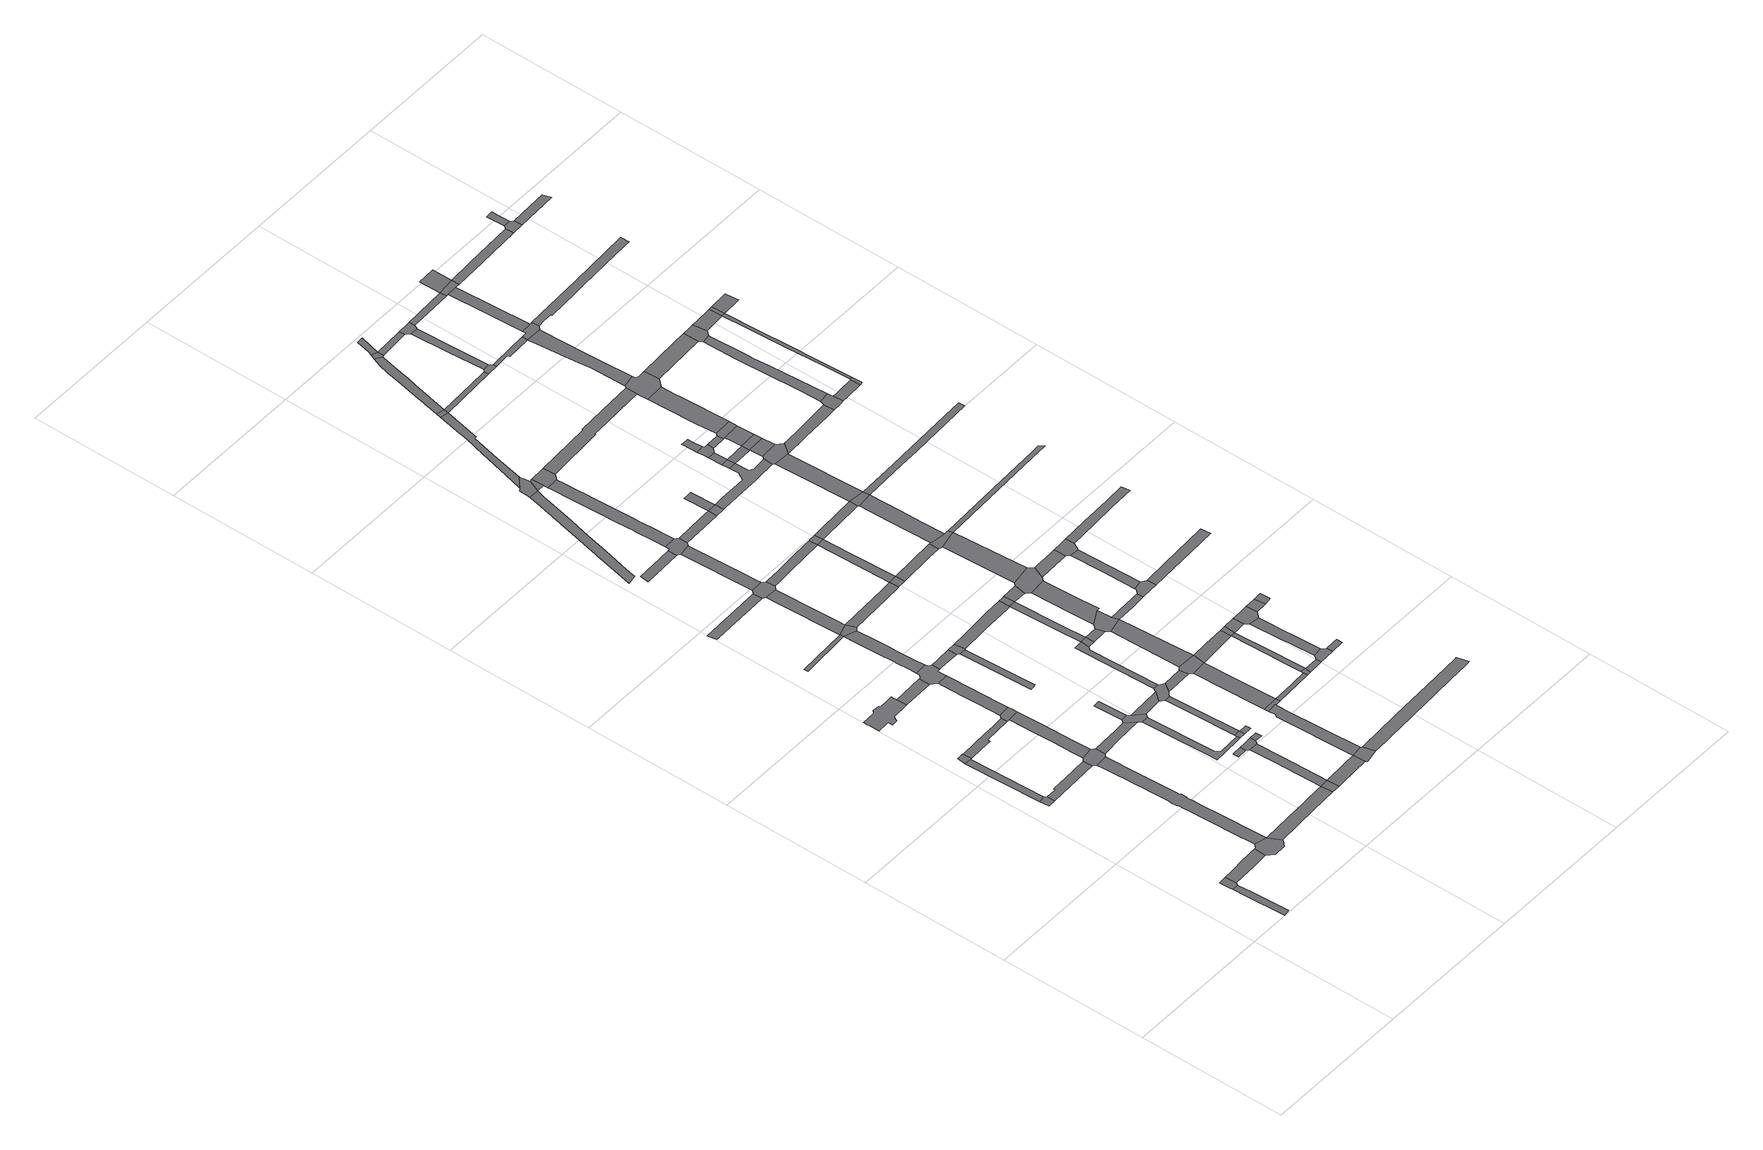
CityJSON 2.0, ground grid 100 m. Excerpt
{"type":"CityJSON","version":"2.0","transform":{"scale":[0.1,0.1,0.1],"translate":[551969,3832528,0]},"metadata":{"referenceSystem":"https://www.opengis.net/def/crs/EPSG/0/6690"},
"CityObjects":{
"road1":{"type":"Road","attributes":{"RoadStructureAttribute.sectionType":"1"},"geometry":[{"type":"MultiSurface","lod":"1","boundaries":[[[0,1,2,3,4,5,6,7]]]}]},
"road2":{"type":"Road","geometry":[{"type":"MultiSurface","lod":"1","boundaries":[[[8,9,10,7,6,11]]]}]},
"road3":{"type":"Road","attributes":{"RoadStructureAttribute.sectionType":"1"},"geometry":[{"type":"MultiSurface","lod":"1","boundaries":[[[12,13,14,15,16,17,18,8,11,19,20,21]]]}]},
"road4":{"type":"Road","geometry":[{"type":"MultiSurface","lod":"1","boundaries":[[[22,23,24,25,26]]]}]},
"road5":{"type":"Road","attributes":{"RoadStructureAttribute.sectionType":"1"},"geometry":[{"type":"MultiSurface","lod":"1","boundaries":[[[27,23,22,28]]]}]},
"road6":{"type":"Road","geometry":[{"type":"MultiSurface","lod":"1","boundaries":[[[29,27,28,30,31,32,33]]]}]},
"road7":{"type":"Road","geometry":[{"type":"MultiSurface","lod":"1","boundaries":[[[34,35,36,12,21,37,38,39,40,41,42,43]]]}]},
"road8":{"type":"Road","attributes":{"RoadStructureAttribute.sectionType":"1"},"geometry":[{"type":"MultiSurface","lod":"1","boundaries":[[[44,45,46,47,48,26,25,49]]]}]},
"road9":{"type":"Road","attributes":{"RoadStructureAttribute.sectionType":"1"},"geometry":[{"type":"MultiSurface","lod":"1","boundaries":[[[50,51,52,53,54,55,56,57,58,59,60,61,62,63,64,65,66,67,68,69,70,71,72,73,74,75,76,77,78,79,80,81,82,83,84,85,86,87,88,89,90,91,92,93,34,43]]]}]},
"road10":{"type":"Road","geometry":[{"type":"MultiSurface","lod":"1","boundaries":[[[94,95,96,97,98,99,100,101,102,103,104,105,106,107,108,109,110,111,112,113,114,115,116,117,118,119]]]}]},
"road11":{"type":"Road","attributes":{"RoadStructureAttribute.sectionType":"1"},"geometry":[{"type":"MultiSurface","lod":"1","boundaries":[[[120,121,122,123,31,30,124,125,126,127]]]}]},
"road12":{"type":"Road","geometry":[{"type":"MultiSurface","lod":"1","boundaries":[[[128,129,130,131,44,49,132,71,70,133,134,135]]]}]},
"road13":{"type":"Road","attributes":{"RoadStructureAttribute.sectionType":"1"},"geometry":[{"type":"MultiSurface","lod":"1","boundaries":[[[136,137,138,139,43,42,140,141]]]}]},
"road14":{"type":"Road","attributes":{"RoadStructureAttribute.sectionType":"1"},"geometry":[{"type":"MultiSurface","lod":"1","boundaries":[[[142,143,144,145,146,147,148,149,150,131,130]]]}]},
"road15":{"type":"Road","attributes":{"RoadStructureAttribute.sectionType":"1"},"geometry":[{"type":"MultiSurface","lod":"1","boundaries":[[[151,110,109,152,153,154]]]}]},
"road16":{"type":"Road","geometry":[{"type":"MultiSurface","lod":"1","boundaries":[[[155,156,157,158,120,127,146,145]]]}]},
"road17":{"type":"Road","attributes":{"RoadStructureAttribute.sectionType":"1"},"geometry":[{"type":"MultiSurface","lod":"1","boundaries":[[[159,160,161,162,163,164,165,166,167,168,169,157,156]]]}]},
"road18":{"type":"Road","attributes":{"RoadStructureAttribute.sectionType":"1"},"geometry":[{"type":"MultiSurface","lod":"1","boundaries":[[[170,171,172,173]]]}]},
"road19":{"type":"Road","attributes":{"RoadStructureAttribute.sectionType":"1"},"geometry":[{"type":"MultiSurface","lod":"1","boundaries":[[[174,175,135,134,176,177,178]]]}]},
"road20":{"type":"Road","geometry":[{"type":"MultiSurface","lod":"1","boundaries":[[[179,180,181,182,183,184,185,186,187,188,189,151,154,190,164,163,191,192,193,194,195,196]]]}]},
"road21":{"type":"Road","geometry":[{"type":"MultiSurface","lod":"1","boundaries":[[[197,136,141,198]]]}]},
"road22":{"type":"Road","attributes":{"RoadStructureAttribute.sectionType":"1"},"geometry":[{"type":"MultiSurface","lod":"1","boundaries":[[[199,200,201,202,203,204,205,206,207]]]}]},
"road23":{"type":"Road","attributes":{"RoadStructureAttribute.sectionType":"1"},"geometry":[{"type":"MultiSurface","lod":"1","boundaries":[[[208,209,210,211,212]]]}]},
"road24":{"type":"Road","attributes":{"RoadStructureAttribute.sectionType":"1"},"geometry":[{"type":"MultiSurface","lod":"1","boundaries":[[[173,213,214,215,216,217,218,219,185,184,220,221,222,223,224,225,226,227]]]}]},
"road25":{"type":"Road","attributes":{"RoadStructureAttribute.sectionType":"1"},"geometry":[{"type":"MultiSurface","lod":"1","boundaries":[[[228,229,230,231,136,197]]]}]},
"road26":{"type":"Road","geometry":[{"type":"MultiSurface","lod":"1","boundaries":[[[232,233,174,178,234,235,236,237]]]}]},
"road27":{"type":"Road","geometry":[{"type":"MultiSurface","lod":"1","boundaries":[[[238,239,233,232]]]}]},
"road28":{"type":"Road","attributes":{"RoadStructureAttribute.sectionType":"1"},"geometry":[{"type":"MultiSurface","lod":"1","boundaries":[[[240,241,242,235,234,243,244,245,246,247,248,249]]]}]},
"road29":{"type":"Road","attributes":{"RoadStructureAttribute.sectionType":"1"},"geometry":[{"type":"MultiSurface","lod":"1","boundaries":[[[250,251,196,195,252,253,254,255]]]}]},
"road30":{"type":"Road","attributes":{"RoadStructureAttribute.sectionType":"1"},"geometry":[{"type":"MultiSurface","lod":"1","boundaries":[[[256,257,208,212,230,229,258]]]}]},
"road31":{"type":"Road","geometry":[{"type":"MultiSurface","lod":"1","boundaries":[[[259,170,173,227,260,261]]]}]},
"road32":{"type":"Road","attributes":{"RoadStructureAttribute.sectionType":"1"},"geometry":[{"type":"MultiSurface","lod":"1","boundaries":[[[262,263,264,265,197,198,266,267]]]}]},
"road33":{"type":"Road","attributes":{"RoadStructureAttribute.sectionType":"1"},"geometry":[{"type":"MultiSurface","lod":"1","boundaries":[[[268,269,270,271,272]]]}]},
"road34":{"type":"Road","attributes":{"RoadStructureAttribute.sectionType":"1"},"geometry":[{"type":"MultiSurface","lod":"1","boundaries":[[[273,274,275,276,277,278,170,259,279,280,281,282,283,284]]]}]},
"road35":{"type":"Road","attributes":{"RoadStructureAttribute.sectionType":"1"},"geometry":[{"type":"MultiSurface","lod":"1","boundaries":[[[285,286,287,249,248,288,289]]]}]},
"road36":{"type":"Road","geometry":[{"type":"MultiSurface","lod":"1","boundaries":[[[290,291,292,256,258]]]}]},
"road37":{"type":"Road","attributes":{"RoadStructureAttribute.sectionType":"1"},"geometry":[{"type":"MultiSurface","lod":"1","boundaries":[[[293,294,295,237,236,296]]]}]},
"road38":{"type":"Road","attributes":{"RoadStructureAttribute.sectionType":"1"},"geometry":[{"type":"MultiSurface","lod":"1","boundaries":[[[297,298,299,300,301,302]]]}]},
"road39":{"type":"Road","geometry":[{"type":"MultiSurface","lod":"1","boundaries":[[[303,304,305,250,255,268,272,306]]]}]},
"road40":{"type":"Road","geometry":[{"type":"MultiSurface","lod":"1","boundaries":[[[307,308,309,289,288]]]}]},
"road41":{"type":"Road","attributes":{"RoadStructureAttribute.sectionType":"1"},"geometry":[{"type":"MultiSurface","lod":"1","boundaries":[[[310,311,312,313,314,286,285]]]}]},
"road42":{"type":"Road","geometry":[{"type":"MultiSurface","lod":"1","boundaries":[[[315,316,199,207,273,284,317,318]]]}]},
"road43":{"type":"Road","attributes":{"RoadStructureAttribute.sectionType":"1"},"geometry":[{"type":"MultiSurface","lod":"1","boundaries":[[[319,320,321,322,323,324,325,326,327,328,329,330,331,332,333,334]]]}]},
"road44":{"type":"Road","geometry":[{"type":"MultiSurface","lod":"1","boundaries":[[[335,336,262,267,337,338,339]]]}]},
"road45":{"type":"Road","attributes":{"RoadStructureAttribute.sectionType":"1"},"geometry":[{"type":"MultiSurface","lod":"1","boundaries":[[[340,341,342,343,344,345,346,316,315]]]}]},
"road46":{"type":"Road","geometry":[{"type":"MultiSurface","lod":"1","boundaries":[[[347,348,349,293,296,350,312,311,351,352,353,354,355,356,357]]]}]},
"road47":{"type":"Road","attributes":{"RoadStructureAttribute.sectionType":"1"},"geometry":[{"type":"MultiSurface","lod":"1","boundaries":[[[358,359,360,259,261,361,362]]]}]},
"road48":{"type":"Road","attributes":{"RoadStructureAttribute.sectionType":"1"},"geometry":[{"type":"MultiSurface","lod":"1","boundaries":[[[363,364,365,366,367,368,369,370,371,372,262,336]]]}]},
"road49":{"type":"Road","geometry":[{"type":"MultiSurface","lod":"1","boundaries":[[[373,374,375,376,377,297,302,378,346,345,379,380,381]]]}]},
"road50":{"type":"Road","attributes":{"RoadStructureAttribute.sectionType":"1"},"geometry":[{"type":"MultiSurface","lod":"1","boundaries":[[[382,383,384,385,386,347,357,387,388]]]}]},
"road51":{"type":"Road","attributes":{"RoadStructureAttribute.sectionType":"1"},"geometry":[{"type":"MultiSurface","lod":"1","boundaries":[[[389,354,353,390,391]]]}]},
"road52":{"type":"Road","attributes":{"RoadStructureAttribute.sectionType":"1"},"geometry":[{"type":"MultiSurface","lod":"1","boundaries":[[[392,393,394,395,396,397,303,306,398,399,400,401,402,403,404]]]}]},
"road53":{"type":"Road","geometry":[{"type":"MultiSurface","lod":"1","boundaries":[[[405,406,367,366,407,408]]]}]},
"road54":{"type":"Road","attributes":{"RoadStructureAttribute.sectionType":"1"},"geometry":[{"type":"MultiSurface","lod":"1","boundaries":[[[409,410,411,412,413,414,415,416,417,418,419,420,421,422,423,424,425,426,427,428,429,430,431,432,375,374]]]}]},
"road55":{"type":"Road","attributes":{"RoadStructureAttribute.sectionType":"1"},"geometry":[{"type":"MultiSurface","lod":"1","boundaries":[[[433,434,435,436,437,438,318,317,439,440,441,442,443,444]]]}]},
"road56":{"type":"Road","geometry":[{"type":"MultiSurface","lod":"1","boundaries":[[[445,446,447,448,449,450,319,334,451]]]}]},
"road57":{"type":"Road","attributes":{"RoadStructureAttribute.sectionType":"1"},"geometry":[{"type":"MultiSurface","lod":"1","boundaries":[[[452,453,454,455,456,457,406,405]]]}]},
"road58":{"type":"Road","geometry":[{"type":"MultiSurface","lod":"1","boundaries":[[[458,382,388,459]]]}]},
"road59":{"type":"Road","attributes":{"RoadStructureAttribute.sectionType":"1"},"geometry":[{"type":"MultiSurface","lod":"1","boundaries":[[[460,451,334,461,462]]]}]},
"road60":{"type":"Road","attributes":{"RoadStructureAttribute.sectionType":"1"},"geometry":[{"type":"MultiSurface","lod":"1","boundaries":[[[463,464,465,381,380,466,467]]]}]},
"road61":{"type":"Road","geometry":[{"type":"MultiSurface","lod":"1","boundaries":[[[468,469,389,391,470,471,455,454,472]]]}]},
"road62":{"type":"Road","geometry":[{"type":"MultiSurface","lod":"1","boundaries":[[[473,358,362,474]]]}]},
"road63":{"type":"Road","attributes":{"RoadStructureAttribute.sectionType":"1"},"geometry":[{"type":"MultiSurface","lod":"1","boundaries":[[[475,476,404,477,382,458]]]}]},
"road64":{"type":"Road","attributes":{"RoadStructureAttribute.sectionType":"1"},"geometry":[{"type":"MultiSurface","lod":"1","boundaries":[[[478,458,459,479,480]]]}]},
"road65":{"type":"Road","geometry":[{"type":"MultiSurface","lod":"1","boundaries":[[[481,460,462,482,483,484,422,421,485]]]}]},
"road66":{"type":"Road","geometry":[{"type":"MultiSurface","lod":"1","boundaries":[[[486,487,488,405,408,489,490]]]}]},
"road67":{"type":"Road","attributes":{"RoadStructureAttribute.sectionType":"1"},"geometry":[{"type":"MultiSurface","lod":"1","boundaries":[[[491,492,444,493,358,473]]]}]},
"road68":{"type":"Road","attributes":{"RoadStructureAttribute.sectionType":"1"},"geometry":[{"type":"MultiSurface","lod":"1","boundaries":[[[494,495,468,472]]]}]},
"road69":{"type":"Road","geometry":[{"type":"MultiSurface","lod":"1","boundaries":[[[496,497,392,404,476]]]}]},
"road70":{"type":"Road","attributes":{"RoadStructureAttribute.sectionType":"1"},"geometry":[{"type":"MultiSurface","lod":"1","boundaries":[[[498,499,500,501,502,503,449,448,504,505,506,507,508,509]]]}]},
"road71":{"type":"Road","geometry":[{"type":"MultiSurface","lod":"1","boundaries":[[[510,511,512,513,478,480,514,495,494,515]]]}]},
"road72":{"type":"Road","geometry":[{"type":"MultiSurface","lod":"1","boundaries":[[[516,517,433,444,492]]]}]},
"road73":{"type":"Road","geometry":[{"type":"MultiSurface","lod":"1","boundaries":[[[518,463,467,519]]]}]},
"road74":{"type":"Road","attributes":{"RoadStructureAttribute.sectionType":"1"},"geometry":[{"type":"MultiSurface","lod":"1","boundaries":[[[520,521,496,476,522,523,524,525]]]}]},
"road75":{"type":"Road","geometry":[{"type":"MultiSurface","lod":"1","boundaries":[[[526,527,528,463,518]]]}]},
"road76":{"type":"Road","attributes":{"RoadStructureAttribute.sectionType":"1"},"geometry":[{"type":"MultiSurface","lod":"1","boundaries":[[[529,530,531,532,533,534,535,536,339,338,537,538,539,540,541,542,543,544,545,546]]]}]},
"road77":{"type":"Road","attributes":{"RoadStructureAttribute.sectionType":"1"},"geometry":[{"type":"MultiSurface","lod":"1","boundaries":[[[547,473,474,548,549]]]}]},
"road78":{"type":"Road","attributes":{"RoadStructureAttribute.sectionType":"1"},"geometry":[{"type":"MultiSurface","lod":"1","boundaries":[[[550,551,472,454,552,553]]]}]},
"road79":{"type":"Road","geometry":[{"type":"MultiSurface","lod":"1","boundaries":[[[554,486,490,555,556]]]}]},
"road80":{"type":"Road","attributes":{"RoadStructureAttribute.sectionType":"1"},"geometry":[{"type":"MultiSurface","lod":"1","boundaries":[[[557,558,559,560,561,511,510]]]}]},
"road81":{"type":"Road","attributes":{"RoadStructureAttribute.sectionType":"1"},"geometry":[{"type":"MultiSurface","lod":"1","boundaries":[[[562,556,555,563,564,565]]]}]},
"road82":{"type":"Road","attributes":{"RoadStructureAttribute.sectionType":"1"},"geometry":[{"type":"MultiSurface","lod":"1","boundaries":[[[566,567,568,569,570,571,554,556]]]}]},
"road83":{"type":"Road","geometry":[{"type":"MultiSurface","lod":"1","boundaries":[[[572,573,520,525,574,575,560,559,576,577]]]}]},
"road84":{"type":"Road","geometry":[{"type":"MultiSurface","lod":"1","boundaries":[[[578,498,509,579]]]}]},
"road85":{"type":"Road","attributes":{"RoadStructureAttribute.sectionType":"1"},"geometry":[{"type":"MultiSurface","lod":"1","boundaries":[[[580,581,515,494,582,583]]]}]},
"road86":{"type":"Road","attributes":{"RoadStructureAttribute.sectionType":"1"},"geometry":[{"type":"MultiSurface","lod":"1","boundaries":[[[584,585,586,587,516,492,588,589,590,591]]]}]},
"road87":{"type":"Road","geometry":[{"type":"MultiSurface","lod":"1","boundaries":[[[592,550,553,569,568]]]}]},
"road88":{"type":"Road","geometry":[{"type":"MultiSurface","lod":"1","boundaries":[[[593,594,565,564,595,596]]]}]},
"road89":{"type":"Road","attributes":{"RoadStructureAttribute.sectionType":"1"},"geometry":[{"type":"MultiSurface","lod":"1","boundaries":[[[597,598,599,573,572]]]}]},
"road90":{"type":"Road","attributes":{"RoadStructureAttribute.sectionType":"1"},"geometry":[{"type":"MultiSurface","lod":"1","boundaries":[[[600,592,568,601]]]}]},
"road91":{"type":"Road","attributes":{"RoadStructureAttribute.sectionType":"1"},"geometry":[{"type":"MultiSurface","lod":"1","boundaries":[[[602,603,604,605,594,593,606,607,608,609]]]}]},
"road92":{"type":"Road","geometry":[{"type":"MultiSurface","lod":"1","boundaries":[[[610,547,549,599,598,611,612,613]]]}]},
"road93":{"type":"Road","attributes":{"RoadStructureAttribute.sectionType":"1"},"geometry":[{"type":"MultiSurface","lod":"1","boundaries":[[[614,615,616,617,618,619,620,621,518,519,622,623,624,625,626,627,628,629]]]}]},
"road94":{"type":"Road","attributes":{"RoadStructureAttribute.sectionType":"1"},"geometry":[{"type":"MultiSurface","lod":"1","boundaries":[[[630,631,632,633,634,578,579,635,636,637,638,639]]]}]},
"road95":{"type":"Road","attributes":{"RoadStructureAttribute.sectionType":"1"},"geometry":[{"type":"MultiSurface","lod":"1","boundaries":[[[640,641,596,595,642]]]}]},
"road96":{"type":"Road","attributes":{"RoadStructureAttribute.sectionType":"1"},"geometry":[{"type":"MultiSurface","lod":"1","boundaries":[[[643,644,645,577,576,646,647,648]]]}]},
"road97":{"type":"Road","attributes":{"RoadStructureAttribute.sectionType":"1"},"geometry":[{"type":"MultiSurface","lod":"1","boundaries":[[[649,650,651,652,653,481,485,654,655,656,657,658]]]}]},
"road98":{"type":"Road","attributes":{"RoadStructureAttribute.sectionType":"1"},"geometry":[{"type":"MultiSurface","lod":"1","boundaries":[[[659,660,661,662,663,610,613]]]}]},
"road99":{"type":"Road","geometry":[{"type":"MultiSurface","lod":"1","boundaries":[[[664,665,666,580,583,667,668,669]]]}]},
"road100":{"type":"Road","geometry":[{"type":"MultiSurface","lod":"1","boundaries":[[[670,671,672,600,601,673,602,609,674,675]]]}]},
"road101":{"type":"Road","attributes":{"RoadStructureAttribute.sectionType":"1"},"geometry":[{"type":"MultiSurface","lod":"1","boundaries":[[[676,677,579,509,678,679]]]}]},
"road102":{"type":"Road","geometry":[{"type":"MultiSurface","lod":"1","boundaries":[[[680,681,682,617,616]]]}]},
"road103":{"type":"Road","attributes":{"RoadStructureAttribute.sectionType":"1"},"geometry":[{"type":"MultiSurface","lod":"1","boundaries":[[[683,684,665,664,685,686]]]}]},
"road104":{"type":"Road","attributes":{"RoadStructureAttribute.sectionType":"1"},"geometry":[{"type":"MultiSurface","lod":"1","boundaries":[[[687,688,689,681,680]]]}]},
"road105":{"type":"Road","geometry":[{"type":"MultiSurface","lod":"1","boundaries":[[[584,591,690,662,661,691]]]}]},
"road106":{"type":"Road","geometry":[{"type":"MultiSurface","lod":"1","boundaries":[[[692,693,694,695,689,688,696,697,698]]]}]},
"road107":{"type":"Road","geometry":[{"type":"MultiSurface","lod":"1","boundaries":[[[699,700,701,702,703,704,694,693]]]}]},
"road108":{"type":"Road","attributes":{"RoadStructureAttribute.sectionType":"1"},"geometry":[{"type":"MultiSurface","lod":"1","boundaries":[[[705,670,675,706]]]}]},
"road109":{"type":"Road","geometry":[{"type":"MultiSurface","lod":"1","boundaries":[[[707,630,639,708,709]]]}]},
"road110":{"type":"Road","geometry":[{"type":"MultiSurface","lod":"1","boundaries":[[[710,711,643,648,712,683,686,713]]]}]},
"road111":{"type":"Road","attributes":{"RoadStructureAttribute.sectionType":"1"},"geometry":[{"type":"MultiSurface","lod":"1","boundaries":[[[714,715,584,691,716,717]]]}]},
"road112":{"type":"Road","attributes":{"RoadStructureAttribute.sectionType":"1"},"geometry":[{"type":"MultiSurface","lod":"1","boundaries":[[[718,719,720,721,680,616,722,723,724]]]}]},
"road113":{"type":"Road","attributes":{"RoadStructureAttribute.sectionType":"1"},"geometry":[{"type":"MultiSurface","lod":"1","boundaries":[[[725,726,727,707,709]]]}]},
"road114":{"type":"Road","geometry":[{"type":"MultiSurface","lod":"1","boundaries":[[[728,705,706,729]]]}]},
"road115":{"type":"Road","attributes":{"RoadStructureAttribute.sectionType":"1"},"geometry":[{"type":"MultiSurface","lod":"1","boundaries":[[[730,698,697,731,732]]]}]},
"road116":{"type":"Road","geometry":[{"type":"MultiSurface","lod":"1","boundaries":[[[733,734,629,628,735,714,717,736]]]}]},
"road117":{"type":"Road","attributes":{"RoadStructureAttribute.sectionType":"1"},"geometry":[{"type":"MultiSurface","lod":"1","boundaries":[[[737,709,708,738]]]}]},
"road118":{"type":"Road","attributes":{"RoadStructureAttribute.sectionType":"1"},"geometry":[{"type":"MultiSurface","lod":"1","boundaries":[[[739,740,741,742,743,734,733]]]}]},
"road119":{"type":"Road","geometry":[{"type":"MultiSurface","lod":"1","boundaries":[[[744,745,676,679,746,747]]]}]},
"road120":{"type":"Road","geometry":[{"type":"MultiSurface","lod":"1","boundaries":[[[748,718,724,741,740]]]}]},
"road121":{"type":"Road","attributes":{"RoadStructureAttribute.sectionType":"1"},"geometry":[{"type":"MultiSurface","lod":"1","boundaries":[[[749,750,751,752,718,748]]]}]},
"road122":{"type":"Road","geometry":[{"type":"MultiSurface","lod":"1","boundaries":[[[753,754,755,756,730,732,750,749]]]}]},
"road123":{"type":"Road","attributes":{"RoadStructureAttribute.sectionType":"1"},"geometry":[{"type":"MultiSurface","lod":"1","boundaries":[[[757,758,759,669,668,760,761]]]}]},
"road124":{"type":"Road","attributes":{"RoadStructureAttribute.sectionType":"1"},"geometry":[{"type":"MultiSurface","lod":"1","boundaries":[[[762,763,764,765,745,744]]]}]},
"road125":{"type":"Road","attributes":{"RoadStructureAttribute.sectionType":"1"},"geometry":[{"type":"MultiSurface","lod":"1","boundaries":[[[766,767,768,769,770,771,755,754]]]}]},
"road126":{"type":"Road","geometry":[{"type":"MultiSurface","lod":"1","boundaries":[[[772,773,737,738,764,763,774]]]}]},
"road127":{"type":"Road","attributes":{"RoadStructureAttribute.sectionType":"1"},"geometry":[{"type":"MultiSurface","lod":"1","boundaries":[[[775,776,747,746,777,778,779,780]]]}]},
"road128":{"type":"Road","attributes":{"RoadStructureAttribute.sectionType":"1"},"geometry":[{"type":"MultiSurface","lod":"1","boundaries":[[[781,782,783,784,611,598,785,786,787,788,789]]]}]},
"road129":{"type":"Road","attributes":{"RoadStructureAttribute.sectionType":"1"},"geometry":[{"type":"MultiSurface","lod":"1","boundaries":[[[790,791,792,710,713,793,794,795]]]}]},
"road130":{"type":"Road","geometry":[{"type":"MultiSurface","lod":"1","boundaries":[[[796,797,798,799,800,801,649,658,802,769,768,803,804]]]}]},
"road131":{"type":"Road","attributes":{"RoadStructureAttribute.sectionType":"1"},"geometry":[{"type":"MultiSurface","lod":"1","boundaries":[[[805,806,807,808,736,717,809,810,811]]]}]},
"road132":{"type":"Road","attributes":{"RoadStructureAttribute.sectionType":"1"},"geometry":[{"type":"MultiSurface","lod":"1","boundaries":[[[780,812,813,814,801,800,815,816,817]]]}]},
"road133":{"type":"Road","attributes":{"RoadStructureAttribute.sectionType":"1"},"geometry":[{"type":"MultiSurface","lod":"1","boundaries":[[[818,819,820,821,691,661,822,823,824,825]]]}]},
"road134":{"type":"Road","attributes":{"RoadStructureAttribute.sectionType":"1"},"geometry":[{"type":"MultiSurface","lod":"1","boundaries":[[[826,772,774,827,828]]]}]},
"road135":{"type":"Road","geometry":[{"type":"MultiSurface","lod":"1","boundaries":[[[829,830,831,832,775,780,817,833]]]}]},
"road136":{"type":"Road","attributes":{"RoadStructureAttribute.sectionType":"1"},"geometry":[{"type":"MultiSurface","lod":"1","boundaries":[[[834,835,836,837,838,839,831,830]]]}]},
"road137":{"type":"Road","geometry":[{"type":"MultiSurface","lod":"1","boundaries":[[[840,841,842,843,805,811,844,845,846]]]}]},
"road138":{"type":"Road","attributes":{"RoadStructureAttribute.sectionType":"1"},"geometry":[{"type":"MultiSurface","lod":"1","boundaries":[[[847,848,804,803,849,850]]]}]},
"road139":{"type":"Road","geometry":[{"type":"MultiSurface","lod":"1","boundaries":[[[851,826,828,837,836,852]]]}]},
"road140":{"type":"Road","attributes":{"RoadStructureAttribute.sectionType":"1"},"geometry":[{"type":"MultiSurface","lod":"1","boundaries":[[[853,854,826,851]]]}]},
"road141":{"type":"Road","attributes":{"RoadStructureAttribute.sectionType":"1"},"geometry":[{"type":"MultiSurface","lod":"1","boundaries":[[[855,856,857,858,859,860,861,862,863,842,841]]]}]},
"road142":{"type":"Road","attributes":{"RoadStructureAttribute.sectionType":"1"},"geometry":[{"type":"MultiSurface","lod":"1","boundaries":[[[864,865,866,846,845,867,868]]]}]},
"road143":{"type":"Road","geometry":[{"type":"MultiSurface","lod":"1","boundaries":[[[869,864,868,870,871]]]}]},
"road144":{"type":"Road","geometry":[{"type":"MultiSurface","lod":"1","boundaries":[[[872,873,847,850,859,858,874,875]]]}]},
"road145":{"type":"Road","attributes":{"RoadStructureAttribute.sectionType":"1"},"geometry":[{"type":"MultiSurface","lod":"1","boundaries":[[[876,877,878,879,880,881,882,883,869,871]]]}]},
"road146":{"type":"Road","attributes":{"RoadStructureAttribute.sectionType":"1"},"geometry":[{"type":"MultiSurface","lod":"1","boundaries":[[[884,885,872,875,886,880]]]}]},
"road147":{"type":"Road","attributes":{"RoadStructureAttribute.sectionType":"1"},"geometry":[{"type":"MultiSurface","lod":"1","boundaries":[[[887,888,851,852,889,890]]]}]},
"road148":{"type":"Road","attributes":{"RoadStructureAttribute.sectionType":"1"},"geometry":[{"type":"MultiSurface","lod":"1","boundaries":[[[891,892,829,833,893,894,895,896,897,898,899,900]]]}]},
"road149":{"type":"Road","geometry":[{"type":"MultiSurface","lod":"1","boundaries":[[[901,884,880,879]]]}]},
"road150":{"type":"Road","attributes":{"RoadStructureAttribute.sectionType":"1"},"geometry":[{"type":"MultiSurface","lod":"1","boundaries":[[[902,901,879,903]]]}]},
"road151":{"type":"Road","geometry":[{"type":"MultiSurface","lod":"1","boundaries":[[[904,887,890,905,906,907]]]}]},
"road152":{"type":"Road","attributes":{"RoadStructureAttribute.sectionType":"1"},"geometry":[{"type":"MultiSurface","lod":"1","boundaries":[[[908,909,904,907]]]}]},
"road153":{"type":"Road","attributes":{"RoadStructureAttribute.sectionType":"1"},"geometry":[{"type":"MultiSurface","lod":"1","boundaries":[[[910,911,906,905,912]]]}]}
},
"vertices":[
[262,271,0],[277,6,0],[277,4,0],[300,7,0],[322,10,0],[307,271,0],[301,362,0],[257,359,0],
[306,457,0],[252,453,0],[256,375,0],[310,378,0],
[588,472,0],[559,471,0],[518,470,0],[487,468,0],[473,467,0],[472,467,0],[377,461,0],[483,387,0],[550,391,0],[587,393,0],
[173,1660,0],[129,1648,0],[137,1589,0],[186,1592,0],[184,1644,0],
[106,2172,0],[151,2169,0],
[112,2231,0],[162,2170,0],[158,2229,0],[158,2231,0],[119,2230,0],
[621,497,0],[603,476,0],[600,473,0],[630,354,0],[630,353,0],[709,356,0],[725,372,0],[729,377,0],[747,397,0],[703,478,0],
[537,1667,0],[366,1660,0],[320,1658,0],[258,1655,0],[258,1647,0],[541,1607,0],
[696,594,0],[688,751,0],[686,793,0],[678,940,0],[678,943,0],[676,996,0],[674,1030,0],[673,1031,0],[677,1031,0],[676,1075,0],[671,1075,0],[671,1078,0],[669,1110,0],[661,1254,0],[658,1312,0],[658,1322,0],[656,1343,0],[656,1346,0],[652,1428,0],[646,1545,0],[643,1593,0],[562,1588,0],[564,1542,0],[570,1440,0],[573,1395,0],[576,1344,0],[576,1342,0],[577,1322,0],[578,1308,0],[580,1278,0],[583,1212,0],[588,1107,0],[590,1074,0],[590,1073,0],[587,1072,0],[589,1028,0],[594,1028,0],[594,1020,0],[595,991,0],[598,938,0],[603,853,0],[606,789,0],[613,646,0],[613,645,0],
[117,2847,0],[101,2829,0],[96,2829,0],[95,2829,0],[51,2827,0],[7,2825,0],[8,2796,0],[8,2793,0],[8,2791,0],[10,2716,0],[85,2718,0],[93,2719,0],[95,2687,0],[136,2690,0],[152,2721,0],[269,2726,0],[268,2797,0],[267,2801,0],[266,2832,0],[266,2834,0],[266,2836,0],[221,2834,0],[179,2832,0],[176,2831,0],[174,2831,0],[162,2842,0],
[517,2245,0],[446,2242,0],[361,2239,0],[167,2229,0],[253,2176,0],[334,2178,0],[334,2196,0],[519,2204,0],
[652,1684,0],[639,1696,0],[638,1696,0],[560,1686,0],[551,1598,0],[654,1604,0],[663,1612,0],[660,1676,0],
[1220,503,0],[1194,502,0],[1059,495,0],[821,483,0],[1044,412,0],[1224,421,0],
[633,1822,0],[624,2036,0],[618,2190,0],[617,2209,0],[538,2205,0],[539,2186,0],[545,2040,0],[552,1886,0],[556,1770,0],
[477,2806,0],[362,2729,0],[477,2733,0],[480,2734,0],
[614,2248,0],[613,2271,0],[534,2267,0],[533,2265,0],
[611,2335,0],[607,2442,0],[602,2552,0],[597,2667,0],[595,2700,0],[518,2698,0],[518,2697,0],[519,2664,0],[524,2531,0],[529,2434,0],[533,2333,0],
[478,3377,0],[131,3357,0],[133,3330,0],[480,3352,0],
[922,1690,0],[848,1686,0],[803,1622,0],[978,1632,0],[979,1632,0],
[607,2820,0],[605,2821,0],[598,2825,0],[593,2832,0],[589,2841,0],[587,2849,0],[505,2845,0],[506,2825,0],[493,2809,0],[492,2808,0],[490,2806,0],[515,2700,0],[593,2736,0],[593,2742,0],[593,2754,0],[593,2764,0],[612,2764,0],[612,2819,0],
[1280,506,0],[1284,424,0],
[427,3964,0],[3,3952,0],[15,3891,0],[94,3893,0],[227,3897,0],[248,3898,0],[274,3899,0],[275,3899,0],[432,3904,0],
[1179,1054,0],[1113,1051,0],[1114,1032,0],[1115,1014,0],[1179,1014,0],
[480,3345,0],[484,3273,0],[491,3125,0],[498,2993,0],[498,2992,0],[498,2989,0],[503,2895,0],[585,2865,0],[583,2918,0],[575,3057,0],[574,3074,0],[573,3106,0],[570,3155,0],[568,3202,0],[562,3325,0],
[1268,821,0],[1259,999,0],[1199,996,0],[1208,818,0],
[981,1714,0],[936,1711,0],[994,1613,0],[1041,1614,0],[1059,1637,0],[997,1694,0],
[971,1906,0],[926,1903,0],
[1091,1117,0],[1078,1130,0],[1064,1145,0],[1016,1176,0],[1021,1096,0],[1021,1091,0],[1040,1092,0],[1071,1093,0],[1239,1102,0],[1238,1123,0],
[763,2826,0],[667,2821,0],[630,2764,0],[703,2766,0],[756,2767,0],[766,2766,0],
[1274,1058,0],[1226,1056,0],[1275,1018,0],
[558,3404,0],[574,3335,0],[582,3341,0],
[1529,518,0],[1527,518,0],[1447,514,0],[1290,506,0],[1324,426,0],[1534,436,0],
[782,2754,0],[806,2263,0],[828,2265,0],[850,2267,0],[823,2753,0],
[452,3888,0],[457,3810,0],[464,3665,0],[471,3521,0],[474,3460,0],[478,3384,0],[557,3406,0],[555,3454,0],[549,3577,0],[544,3682,0],[538,3795,0],[533,3887,0],
[1280,1141,0],[1237,1138,0],[1238,1133,0],[1282,1104,0],[1280,1137,0],
[1328,1020,0],[1328,1040,0],[1327,1060,0],
[1232,1705,0],[1222,1705,0],[1033,1696,0],[1182,1643,0],
[400,4557,0],[257,4550,0],[144,4546,0],[134,4485,0],[207,4488,0],[402,4496,0],
[818,2829,0],[816,2829,0],[775,2827,0],[830,2759,0],
[1337,1106,0],[1336,1123,0],[1335,1141,0],
[1262,1442,0],[1252,1623,0],[1213,1620,0],[1214,1619,0],[1223,1440,0],
[528,3988,0],[448,3983,0],[555,3909,0],[549,3968,0],
[251,5432,0],[241,5387,0],[238,5375,0],[192,5169,0],[121,4854,0],[120,4847,0],[71,4625,0],[55,4560,0],[120,4571,0],[137,4645,0],[179,4830,0],[213,4985,0],[256,5170,0],[297,5353,0],[301,5371,0],[317,5432,0],
[1607,526,0],[1604,527,0],[1543,425,0],[1634,443,0],[1613,522,0],
[526,4032,0],[526,4034,0],[522,4111,0],[513,4265,0],[507,4398,0],[502,4495,0],[422,4480,0],
[1247,1732,0],[1237,1714,0],[1235,1710,0],[1210,1622,0],[1252,1625,0],[1267,1640,0],[1276,1648,0],[1318,1709,0],[1308,1714,0],[1287,1730,0],[1285,1731,0],
[983,3428,0],[913,3422,0],[744,3413,0],[974,3363,0],[987,3364,0],
[1574,1059,0],[1576,1074,0],[1575,1101,0],[1573,1119,0],[1507,1114,0],[1508,1098,0],[1509,1097,0],[1512,1066,0],[1502,1051,0],[1529,520,0],
[510,4580,0],[497,4591,0],[416,4588,0],[417,4564,0],[418,4558,0],[407,4493,0],[513,4507,0],[518,4513,0],[518,4573,0],
[1282,2286,0],[1265,2285,0],[1224,2282,0],[1228,2217,0],[1228,2203,0],[1263,2209,0],[1280,2229,0],
[1450,1713,0],[1322,1650,0],[1464,1654,0],
[1252,2854,0],[1238,2854,0],[1141,2849,0],[1037,2842,0],[995,2839,0],[919,2834,0],[875,2762,0],[961,2766,0],[1023,2768,0],[1082,2772,0],[1124,2773,0],[1233,2777,0],[1255,2778,0],
[1611,1147,0],[1506,1142,0],[1576,1114,0],[1612,1116,0],
[494,4638,0],[490,4742,0],[486,4807,0],[484,4842,0],[483,4857,0],[479,4949,0],[474,5037,0],[469,5136,0],[465,5222,0],[463,5252,0],[463,5261,0],[457,5361,0],[455,5407,0],[375,5403,0],[376,5377,0],[379,5322,0],[380,5291,0],[387,5175,0],[393,5047,0],[399,4925,0],[403,4853,0],[406,4804,0],[406,4802,0],[413,4666,0],
[962,3992,0],[915,3989,0],[825,3984,0],[672,3975,0],[638,3973,0],[637,3973,0],[593,3911,0],[730,3919,0],[832,3926,0],[845,3927,0],[961,3933,0],[966,3933,0],
[347,5545,0],[345,5553,0],[341,5573,0],[340,5585,0],[273,5521,0],[254,5510,0],[351,5514,0],
[1604,1298,0],[1599,1409,0],[1588,1642,0],[1483,1635,0],[1493,1416,0],[1502,1215,0],
[1327,2289,0],[1330,2231,0],
[369,5515,0],[369,5434,0],[373,5434,0],
[797,4583,0],[768,4582,0],[638,4577,0],[735,4520,0],[792,4522,0],
[1472,1730,0],[1466,1725,0],[1470,1649,0],[1477,1641,0],[1595,1727,0],
[1041,3431,0],[1044,3367,0],
[1318,2457,0],[1300,2781,0],[1273,2447,0],
[1415,2292,0],[1425,2235,0],[1433,2235,0],
[479,5521,0],[374,5417,0],[375,5414,0],[375,5405,0],[483,5440,0],
[1873,1155,0],[1779,1150,0],[1753,1149,0],[1784,1124,0],[1874,1128,0],
[1027,3746,0],[1021,3937,0],[973,3745,0],
[1560,2234,0],[1458,2210,0],
[1298,2856,0],[1281,2855,0],
[440,6231,0],[411,6094,0],[393,6002,0],[356,5856,0],[344,5807,0],[292,5595,0],[382,5781,0],[399,5858,0],[426,5974,0],[441,5974,0],[461,6068,0],[495,6220,0],
[1538,2376,0],[1439,2320,0],[1427,2306,0],[1422,2301,0],[1439,2229,0],[1547,2279,0],
[1017,3995,0],[974,3993,0],
[857,4585,0],[859,4524,0],
[1404,2859,0],[1347,2858,0],[1306,2781,0],[1346,2782,0],[1351,2783,0],[1390,2782,0],
[849,4756,0],[819,4755,0],[789,4753,0],
[2511,568,0],[2509,568,0],[2499,567,0],[2238,554,0],[1938,539,0],[1746,529,0],[1655,524,0],[1621,522,0],[1733,448,0],[1809,452,0],[1858,454,0],[2002,462,0],[2202,472,0],[2204,472,0],[2355,481,0],[2495,488,0],[2514,489,0],[2531,490,0],
[1365,3449,0],[1281,3381,0],[1368,3384,0],
[1850,1737,0],[1715,1732,0],[1719,1652,0],[1853,1662,0],
[1872,1176,0],[1901,1130,0],[1908,1170,0],
[1558,2379,0],[1551,2508,0],[1537,2764,0],[1417,2752,0],[1431,2482,0],
[1969,1171,0],[1981,1133,0],[2006,1135,0],[2005,1171,0],
[1905,1233,0],[1897,1411,0],[1885,1662,0],[1853,1660,0],[1863,1409,0],[1868,1268,0],
[1561,2901,0],[1421,2877,0],[1391,2781,0],[1392,2779,0],[1554,2786,0],[1586,2867,0],
[447,6266,0],[500,6255,0],
[1784,2286,0],[1687,2283,0],[1689,2240,0],[1786,2244,0],
[1354,4016,0],[1100,4001,0],[1099,4001,0],[1087,4000,0],[1069,3940,0],[1193,3947,0],[1312,3954,0],[1353,3957,0],
[1890,1738,0],
[2085,1204,0],[2023,1196,0],[2112,1140,0],[2110,1180,0],
[1530,3314,0],[1523,3406,0],[1394,3375,0],
[1968,1741,0],[1970,1668,0],
[1993,1641,0],[2008,1418,0],[2008,1416,0],[2012,1352,0],[2081,1281,0],[2073,1418,0],[2073,1422,0],[2061,1634,0],
[1380,3449,0],[1515,3433,0],[1508,3434,0],[1485,3435,0],
[1222,4599,0],[1191,4615,0],[1188,4710,0],[1138,4707,0],[1141,4644,0],[1111,4593,0],[1066,4593,0],[925,4588,0],[938,4527,0],[1072,4532,0],[1073,4532,0],[1128,4534,0],[1145,4534,0],[1185,4536,0],[1314,4543,0],[1319,4604,0],
[574,6820,0],[550,6762,0],[534,6689,0],[515,6594,0],[496,6505,0],[555,6507,0],[569,6572,0],[584,6641,0],[607,6748,0],[617,6793,0],
[2200,1183,0],[2176,1182,0],[2202,1144,0],
[1771,2875,0],[1745,2873,0],[1612,2868,0],[1627,2789,0],[1728,2792,0],[1774,2793,0],
[1281,5572,0],[1138,5564,0],[962,5555,0],[865,5551,0],[864,5543,0],[880,5466,0],[881,5474,0],[992,5479,0],[1212,5489,0],[1280,5492,0],
[1479,3591,0],[1472,3750,0],[1465,3960,0],[1360,3949,0],[1367,3749,0],
[1871,2334,0],[1809,2322,0],[1809,2311,0],[1856,2248,0],[1909,2250,0],[1906,2312,0],
[2092,1746,0],[2065,1745,0],[1986,1742,0],[1977,1660,0],[2083,1658,0],[2095,1672,0],
[880,6271,0],[762,6266,0],[768,6236,0],[882,6243,0],
[1185,4762,0],[1135,4759,0],[1137,4722,0],
[1794,2774,0],[1802,2548,0],[1862,2553,0],[1852,2769,0],
[1185,4764,0],[1181,4855,0],[1130,4852,0],
[1355,3955,0],[1460,4003,0],
[1188,4925,0],[1178,4935,0],[1125,4932,0],[1128,4885,0],[1184,4857,0],[1206,4882,0],[1211,4925,0],
[1173,5021,0],[1172,5039,0],[1166,5039,0],[1146,5039,0],[1120,5039,0],[1120,5038,0],
[2163,1749,0],[2175,1675,0],
[589,6855,0],[630,6795,0],[627,6839,0],
[1879,2879,0],[1840,2878,0],[1791,2777,0],[1881,2819,0],
[1328,4533,0],[1337,4361,0],[1435,4520,0],[1435,4525,0],
[1322,4768,0],[1318,4768,0],[1286,4767,0],[1262,4766,0],[1272,4712,0],[1318,4713,0],[1324,4713,0],
[663,6979,0],[621,6976,0],[597,6873,0],
[2222,1751,0],[2225,1681,0],
[1300,4928,0],[1228,4883,0],[1302,4885,0],
[1448,4631,0],[1331,4624,0],[1319,4539,0],[1487,4596,0],
[833,6849,0],[835,6811,0],
[1446,4662,0],[1444,4719,0],[1325,4714,0],[1325,4712,0],[1326,4700,0],
[940,6289,0],[895,6286,0],[959,6247,0],[957,6269,0],
[1441,4774,0],
[1435,4892,0],[1314,4886,0],[1314,4885,0],[1316,4859,0],
[1433,4925,0],[1432,4949,0],[1311,4943,0],[1306,4936,0],
[2421,2342,0],[2414,2342,0],[2086,2323,0],[2071,2258,0],[2424,2274,0],
[928,6532,0],[915,6786,0],[862,6786,0],[879,6527,0],
[1416,5279,0],[1413,5332,0],[1409,5423,0],[1284,5415,0],[1290,5293,0],[1302,5081,0],
[928,6854,0],[908,6853,0],[930,6814,0],
[1235,6285,0],[987,6271,0],[978,6248,0],[1063,6253,0],[1068,6238,0],[1237,6247,0],
[2370,3474,0],[2310,3471,0],[1947,3454,0],[1865,3450,0],[1788,3416,0],[1859,3419,0],[1950,3424,0],[2276,3439,0],[2393,3444,0],
[2403,2902,0],[2269,2896,0],[2054,2887,0],[2071,2829,0],[2246,2839,0],[2414,2847,0],
[1399,5574,0],[1389,5576,0],[1381,5578,0],[1376,5588,0],[1374,5603,0],[1289,5585,0],[1281,5482,0],[1454,5474,0],[1449,5577,0],
[1871,4621,0],[1789,4615,0],[1626,4603,0],[1523,4598,0],[1600,4534,0],[1812,4546,0],[1875,4550,0],
[1274,5904,0],[1282,5826,0],[1282,5825,0],[1360,5819,0],[1356,5910,0],[1341,6243,0],
[2362,4041,0],[2232,4036,0],[1910,4022,0],[1741,4015,0],[1766,3973,0],[1911,3979,0],[2286,3996,0],[2362,3999,0],
[1224,6870,0],[932,6814,0],[1226,6824,0],
[1359,6317,0],[1343,6316,0],[1273,6312,0],[1275,6288,0],[1364,6268,0],
[1342,6331,0],[1328,6564,0],[1312,6828,0],[1242,6825,0],[1258,6559,0],[1268,6395,0],
[1955,4639,0],[1954,4660,0],[1883,4651,0],[1875,4628,0],[1938,4553,0],[1965,4555,0],[1960,4627,0],
[1826,5597,0],[1737,5592,0],[1719,5487,0],[1829,5492,0],
[1344,6883,0],[1346,6829,0],
[1340,7018,0],[1220,7012,0],
[1924,5063,0],[1916,5167,0],[1913,5237,0],[1900,5477,0],[1843,5466,0],[1851,5240,0],[1854,5171,0],[1861,5059,0],[1879,4788,0],
[2123,4631,0],[2035,4627,0],[1980,4624,0],[2007,4557,0],[2127,4564,0],
[2128,4638,0],[2149,4566,0],[2145,4637,0],
[1912,5601,0],[1880,5600,0],[1908,5486,0],[1928,5507,0],
[2133,4874,0],[2122,5076,0],[2110,5295,0],[2098,5519,0],[2073,5517,0],[2084,5350,0],[2101,5075,0],[2116,4831,0],
[2069,5609,0],[1959,5604,0],[2004,5512,0],
[1858,6908,0],[1521,6892,0],[1566,6839,0],[1861,6851,0],
[2211,6361,0],[1784,6339,0],[1412,6271,0],[1479,6274,0],[1479,6264,0],[1698,6276,0],[1785,6282,0],[1889,6288,0],[2176,6301,0],[2214,6303,0],
[2094,5610,0],
[2223,5617,0],[2234,5528,0],
[1873,6928,0],[1941,6855,0],[1938,6912,0],[1918,6929,0],
[1917,7056,0],[1867,7051,0],
[2203,6924,0],[2158,6922,0],[2221,6867,0]
]}
